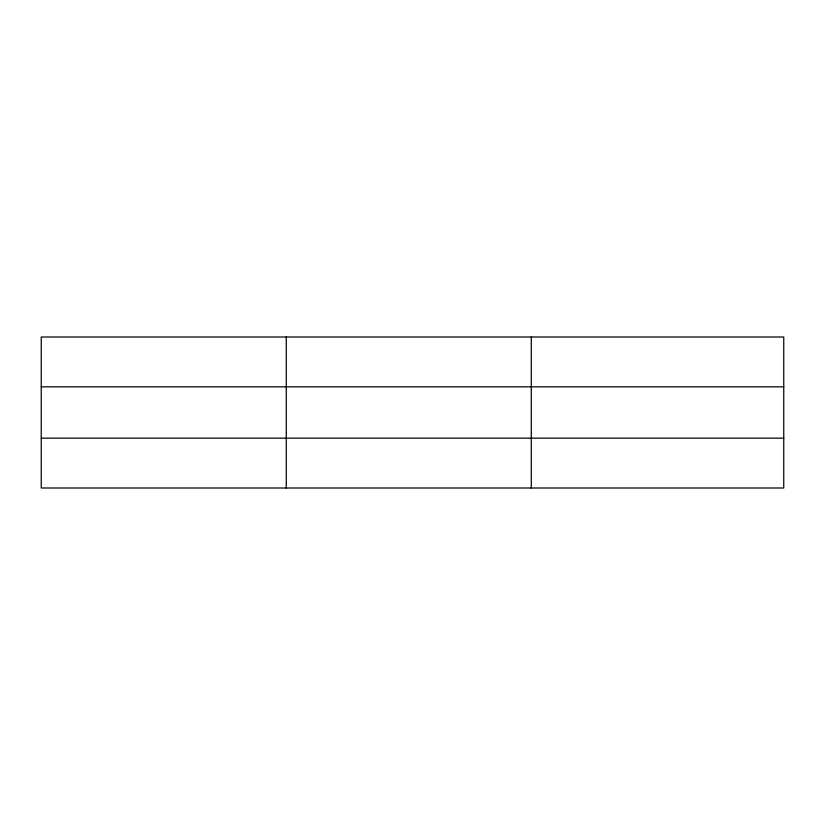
<?xml version="1.0" encoding="UTF-8"?>
<svg xmlns="http://www.w3.org/2000/svg" width="825" height="825" viewBox="0 0 825 825"><rect width="100%" height="100%" fill="white"/><g stroke="black" fill="none" stroke-linecap="round" stroke-linejoin="round"><path stroke-width="1.24" d="M286.275 337.002L286.275 487.998M531.3 337.002L531.3 487.998M783.75 438.168L783.75 487.998L41.25 487.998L41.25 337.002L783.75 337.002L783.75 438.168L41.25 438.168M41.25 386.832L783.75 386.832"/></g></svg>
